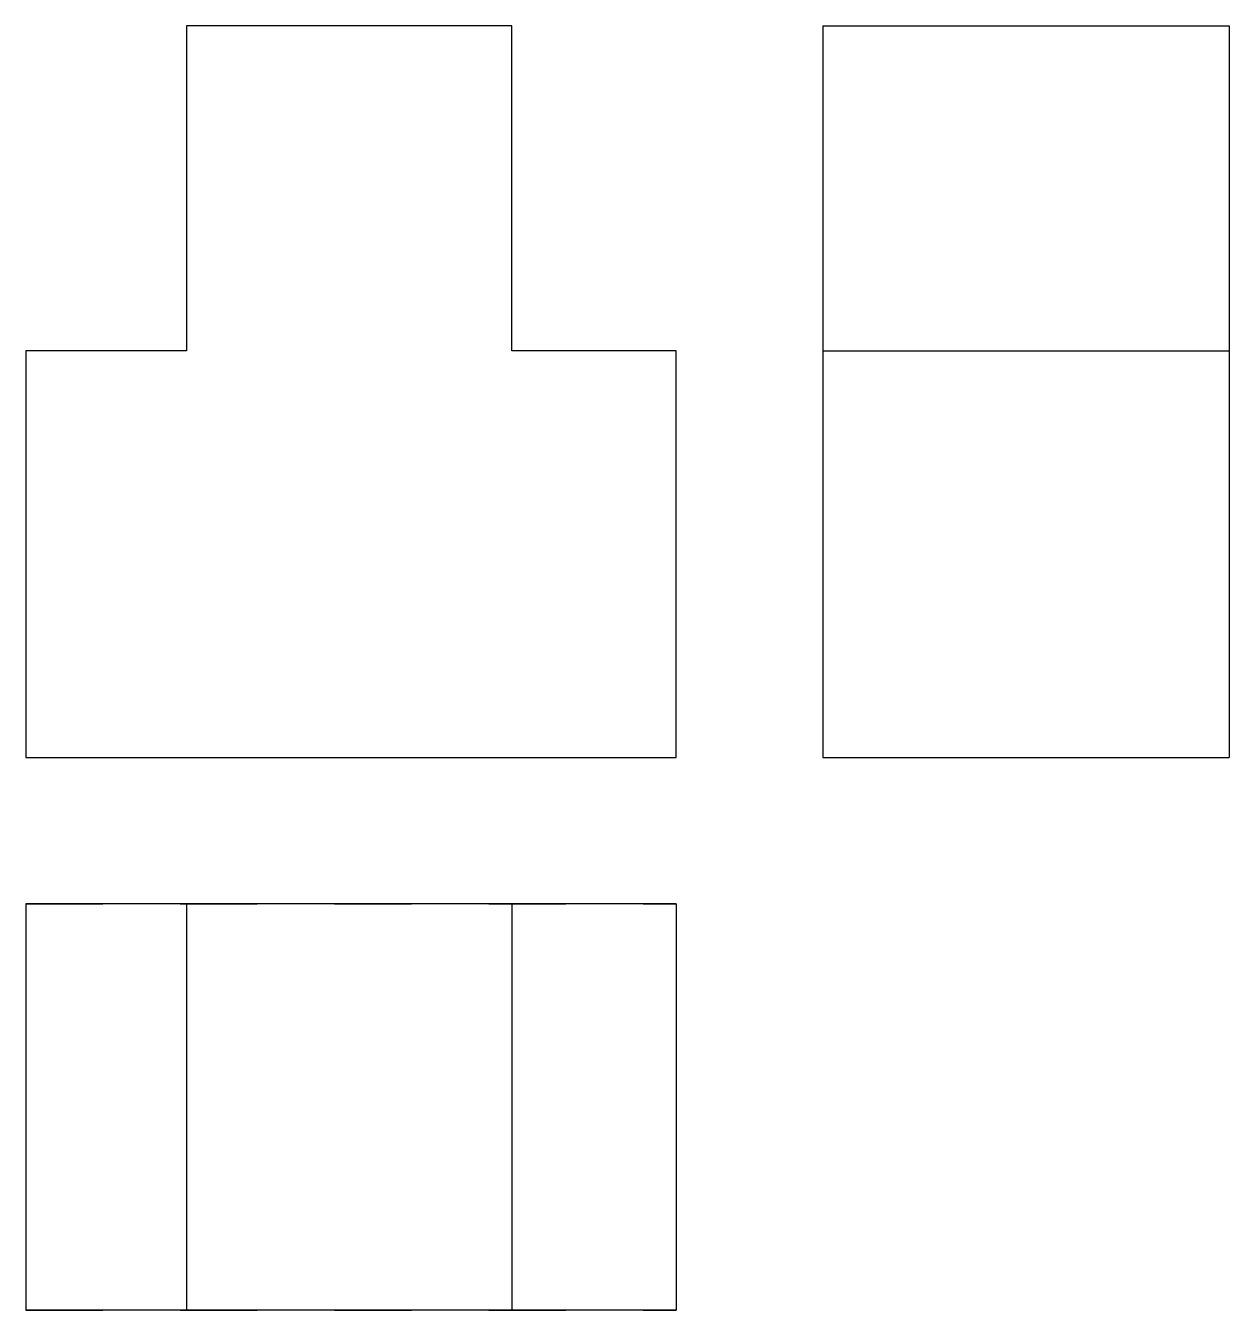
# Model space of a CAD drawing. Extents: x 0 to 1.56, y 0 to 1.67.
import ezdxf

# ---------------------------------------------------------------- set-up
doc = ezdxf.new("R2010")
doc.units = 0
doc.linetypes.add('HIDDEN', pattern=[0.047423, 0.031631, -0.015792])
for name, color, linetype in [('FRONT', 7, 'CONTINUOUS'), ('LEFT', 7, 'CONTINUOUS'), ('TOP', 7, 'CONTINUOUS'), ('TOP_HID', 7, 'HIDDEN')]:
    doc.layers.add(name, color=color, linetype=linetype)

msp = doc.modelspace()

# ---------------------------------------------------------------- linework, layer by layer
at = {"layer": 'FRONT'}
for p, q in [((0.629908, 1.665049), (0.208376, 1.665049)), ((0.208376, 1.665049), (0.208376, 1.243518)), ((0.629908, 1.243518), (0.629908, 1.665049)), ((0.208376, 1.243518), (0, 1.243518)), ((0, 1.243518), (0, 0.716603)), ((0.843063, 1.243518), (0.629908, 1.243518)), ((0.843063, 0.716603), (0.843063, 1.243518)), ((0, 0.716603), (0.843063, 0.716603))]:
    msp.add_line(p, q, dxfattribs=at)
at = {"layer": 'LEFT'}
for p, q in [((1.032752, 1.665049), (1.559666, 1.665049)), ((1.032752, 1.665049), (1.032752, 1.243518)), ((1.559666, 1.665049), (1.559666, 1.243518)), ((1.032752, 1.243518), (1.559666, 1.243518)), ((1.032752, 1.243518), (1.032752, 0.716603)), ((1.559666, 1.243518), (1.559666, 0.716603)), ((1.032752, 0.716603), (1.559666, 0.716603))]:
    msp.add_line(p, q, dxfattribs=at)
at = {"layer": 'TOP'}
for p, q in [((0, 0.526914), (0, 0)), ((0.208376, 0.526914), (0, 0.526914)), ((0.208376, 0.526914), (0.208376, 0)), ((0.629908, 0.526914), (0.208376, 0.526914)), ((0.843063, 0.526914), (0.629908, 0.526914)), ((0.629908, 0.526914), (0.629908, 0)), ((0.843063, 0.526914), (0.843063, 0)), ((0.208376, 0), (0, 0)), ((0.629908, 0), (0.208376, 0)), ((0.843063, 0), (0.629908, 0))]:
    msp.add_line(p, q, dxfattribs=at)
at = {"layer": 'TOP_HID', "linetype": 'HIDDEN'}
for p, q in [((0, 0.526914), (0.843063, 0.526914)), ((0, 0), (0.843063, 0))]:
    msp.add_line(p, q, dxfattribs=at)

doc.saveas('drawing.dxf')
